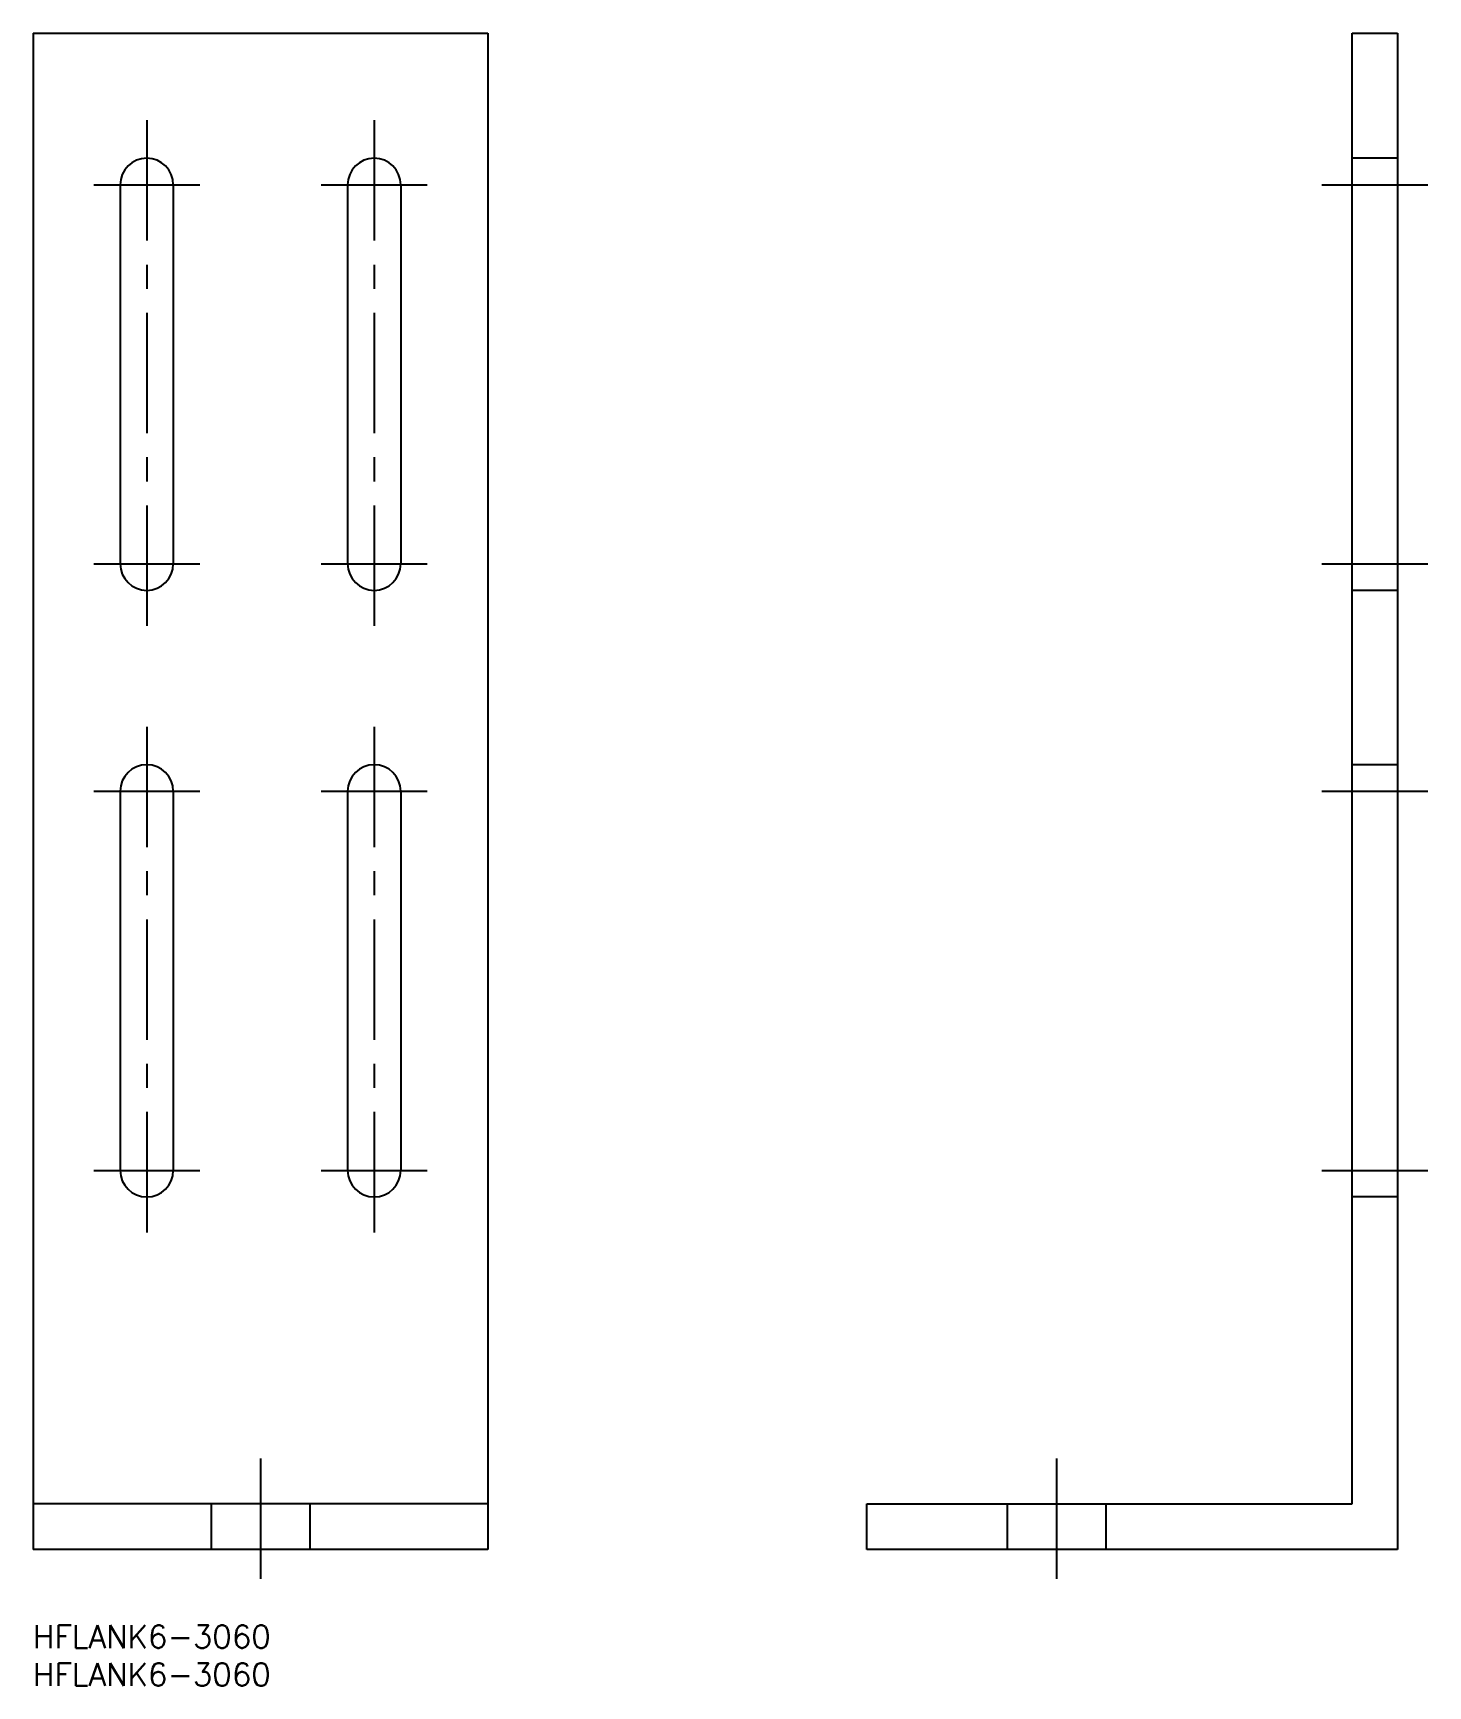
# Model space of a CAD drawing. Extents: x 0 to 184, y -8 to 210.
import ezdxf

# ---------------------------------------------------------------- set-up
doc = ezdxf.new("R2010")
doc.units = 0
doc.header["$LTSCALE"] = 0.5
doc.linetypes.add('CENTER', pattern=[50.8, 31.75, -6.35, 6.35, -6.35])
doc.linetypes.add('DASHED', pattern=[19.05, 12.7, -6.35])
for name, color, linetype in [('MSM_CENTER', 1, 'CENTER'), ('MSM_CONTINUOUS', 7, 'CONTINUOUS'), ('MSM_DASHED', 4, 'DASHED'), ('MSM_PART_NUMBER', 7, 'CONTINUOUS')]:
    doc.layers.add(name, color=color, linetype=linetype)
doc.styles.get("Standard").update_dxf_attribs({"font": 'txt.shx', "height": 3, "bigfont": 'bigfont.shx'})

# ---------------------------------------------------------------- blocks, each defined once
blk = doc.blocks.new('*U3')
at = {"layer": 'MSM_PART_NUMBER'}
blk.add_text('HFLANK6-3060', height=3, dxfattribs=at).set_placement((0, -3))
blk = doc.blocks.new('*U4')
at = {"layer": 'MSM_PART_NUMBER'}
blk.add_text('HFLANK6-3060', height=3, dxfattribs=at).set_placement((0, -8))

msp = doc.modelspace()

# ---------------------------------------------------------------- linework, layer by layer
at = {"layer": 'MSM_CENTER'}
for p, q in [((15, 198.5), (15, 131.5)), ((45, 198.5), (45, 131.5)), ((8, 190), (22, 190)), ((18.5, 190), (18.5, 140)), ((38, 190), (52, 190)), ((48.5, 190), (48.5, 140)), ((170, 190), (184, 190)), ((8, 140), (22, 140)), ((38, 140), (52, 140)), ((170, 140), (184, 140)), ((15, 118.5), (15, 51.5)), ((45, 118.5), (45, 51.5)), ((8, 110), (22, 110)), ((18.5, 110), (18.5, 60)), ((38, 110), (52, 110)), ((48.5, 110), (48.5, 60)), ((170, 110), (184, 110)), ((8, 60), (22, 60)), ((38, 60), (52, 60)), ((170, 60), (184, 60)), ((30, 22), (30, 4)), ((135, 22), (135, 4))]:
    msp.add_line(p, q, dxfattribs=at)
at = {"layer": 'MSM_CONTINUOUS'}
for p, q in [((0, 210), (0, 10)), ((0, 210), (60, 210)), ((60, 210), (60, 10)), ((174, 16), (174, 210)), ((174, 210), (180, 210)), ((180, 210), (180, 10)), ((11.5, 190), (11.5, 140)), ((18.5, 190), (18.5, 140)), ((41.5, 190), (41.5, 140)), ((48.5, 190), (48.5, 140)), ((11.5, 110), (11.5, 60)), ((18.5, 110), (18.5, 60)), ((41.5, 110), (41.5, 60)), ((48.5, 110), (48.5, 60)), ((60, 16), (0, 16)), ((110, 10), (110, 16)), ((110, 16), (174, 16)), ((60, 10), (0, 10)), ((180, 10), (110, 10))]:
    msp.add_line(p, q, dxfattribs=at)
for centre, start, end in [((15, 190), 0, 180), ((45, 190), 0, 180), ((15, 140), 180, 0), ((45, 140), 180, 0), ((15, 110), 0, 180), ((45, 110), 0, 180), ((15, 60), 180, 0), ((45, 60), 180, 0)]:
    msp.add_arc(centre, 3.5, start, end, dxfattribs=at)
at = {"layer": 'MSM_DASHED'}
for p, q in [((180, 193.5), (174, 193.5)), ((180, 136.5), (174, 136.5)), ((180, 113.5), (174, 113.5)), ((180, 56.5), (174, 56.5)), ((23.5, 16), (23.5, 10)), ((36.5, 16), (36.5, 10)), ((128.5, 16), (128.5, 10)), ((141.5, 16), (141.5, 10))]:
    msp.add_line(p, q, dxfattribs=at)

# ---------------------------------------------------------------- block references
at = {"layer": 'MSM_CONTINUOUS'}
for name in ['*U3', '*U4']:
    msp.add_blockref(name, (0, 0), dxfattribs=at)

doc.saveas('drawing.dxf')
